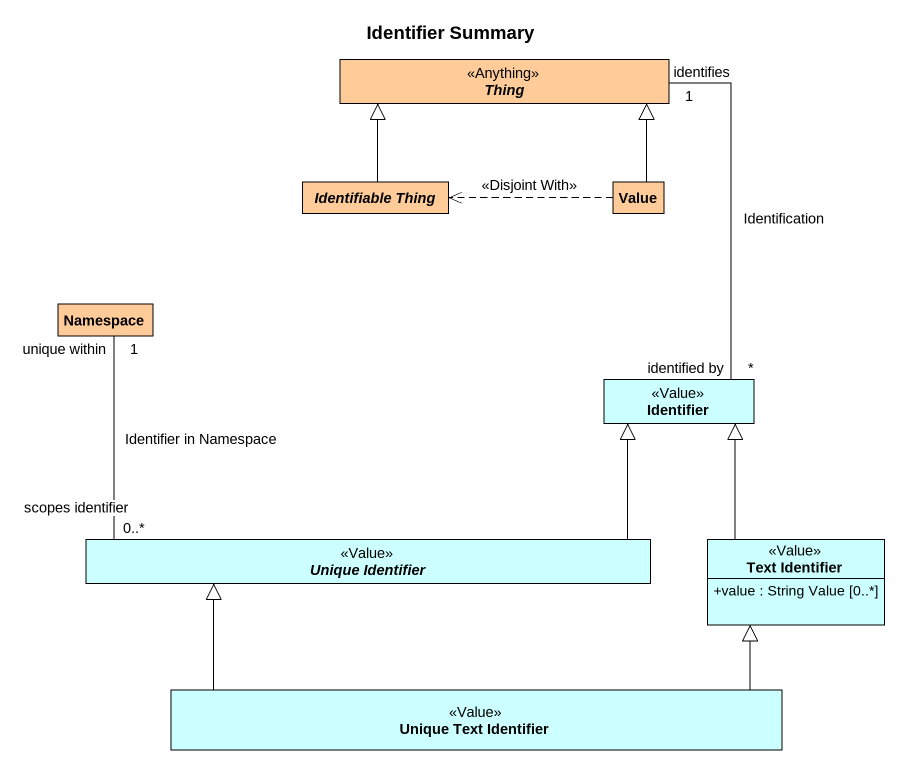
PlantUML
@startuml
title Identifier Summary
hide circle
hide empty members
skinparam classAttributeIconSize 0
abstract class Thing <<Anything>> #FFCC99
abstract class "Identifiable Thing" as Identifiable_Thing #FFCC99
class Value #FFCC99
class "Namespace" as Namespace_ #FFCC99
class Identifier <<Value>> #CCFFFF
abstract class "Unique Identifier" as Unique_Identifier <<Value>> #CCFFFF
class "Text Identifier" as Text_Identifier <<Value>> #CCFFFF {
  +value : String Value [0..*]
}
class "Unique Text Identifier" as Unique_Text_Identifier <<Value>> #CCFFFF
Identifiable_Thing -up-|> Thing
Value -up-|> Thing
Value .left.> Identifiable_Thing : <<Disjoint With>>
Identifier "identified by\n*" -up- "identifies\n1" Thing : Identification
Unique_Identifier "scopes identifier\n0..*" -up- "unique within\n1" Namespace_ : Identifier in Namespace
Unique_Identifier -right-|> Identifier
Text_Identifier -up-|> Identifier
Unique_Text_Identifier -up-|> Unique_Identifier
Unique_Text_Identifier -right-|> Text_Identifier
@enduml
